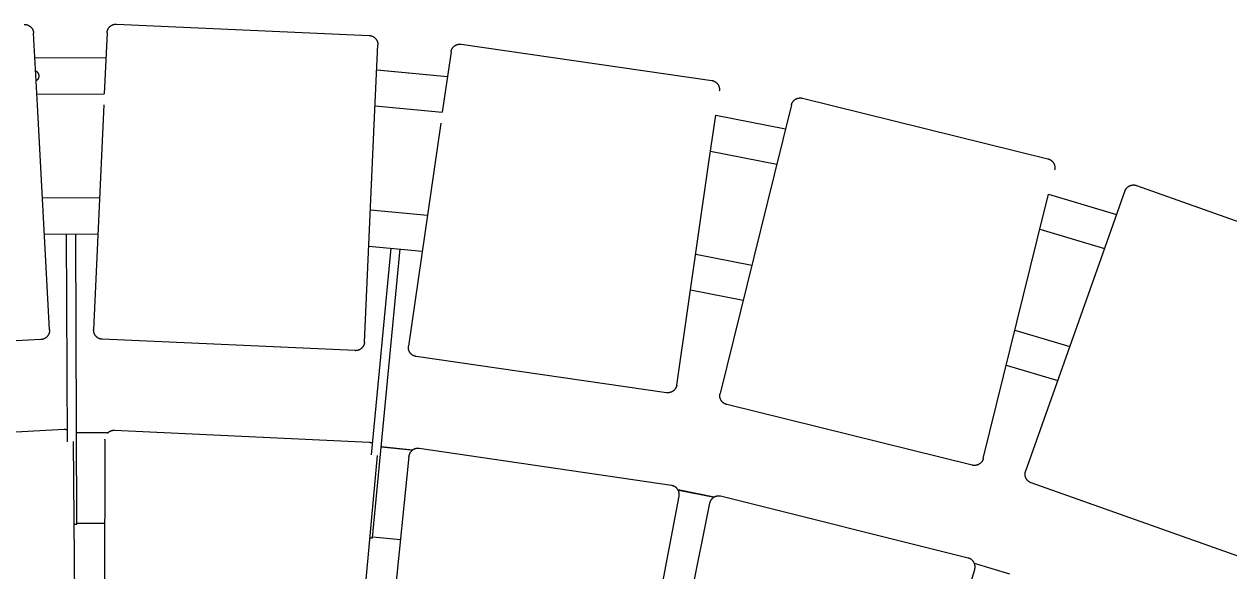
# Model space of a CAD drawing. Header units: millimetres. Extents: x -507 to 4570, y -12 to 3479.
# Drawn here: x 773 to 1306, y 1591 to 1833 of the extents above; entities that cross this region are included whole.
import ezdxf

# ---------------------------------------------------------------- set-up
doc = ezdxf.new("R2010")
doc.units = ezdxf.units.MM
doc.layers.add('ZANO_R', color=7, linetype='Continuous', lineweight=0)
doc.layers.add('ZANO_W', color=1, linetype='Continuous', lineweight=0)
doc.styles.add('Arial', font='arial.ttf')
doc.styles.get("Standard").update_dxf_attribs({"font": 'ARIALUNI.TTF'})
doc.dimstyles.new('pl i ang', dxfattribs={"dimtxt": 50, "dimasz": 50, "dimexe": 1.25, "dimexo": 0.625, "dimgap": 10, "dimtad": 1, "dimtoh": 1, "dimtxsty": 'Standard', "dimcen": 2.5, "dimclrd": 1, "dimclre": 1, "dimclrt": 1, "dimadec": 0, "dimazin": 0, "dimtfac": 1, "dimtmove": 0, "dimatfit": 3, "dimfxl": 1, "dimarcsym": 1})

# ---------------------------------------------------------------- blocks, each defined once
blk = doc.blocks.new('*D455')
at = {"layer": 'ZANO_W', "color": 1, "lineweight": -2}
blk.add_line((1584.79, 1571.84), (1096.54, 769.73), dxfattribs=at)
at = {"layer": 'ZANO_W', "color": 1}
blk.add_solid([(1590.48, 1568.38), (1579.09, 1575.31), (1605.58, 1606.01)], dxfattribs=at)
at = {"layer": 'ZANO_W', "color": 1, "insert": (1116.73, 861.4), "char_height": 40, "attachment_point": 5, "rotation": 58.6713, "style": 'Arial'}
blk.add_mtext('R1550', dxfattribs=at)

msp = doc.modelspace()

# ---------------------------------------------------------------- linework, layer by layer
at = {"layer": 'ZANO_R'}
for p, q in [((772.75, 1832.76), (772.88, 1832.76)), ((772.88, 1832.76), (773.02, 1832.76)), ((773.02, 1832.76), (773.16, 1832.76)), ((773.16, 1832.76), (773.29, 1832.75)), ((773.29, 1832.75), (773.43, 1832.74)), ((773.43, 1832.74), (773.56, 1832.72)), ((773.56, 1832.72), (773.7, 1832.69)), ((773.7, 1832.69), (773.83, 1832.67)), ((773.83, 1832.67), (773.96, 1832.64)), ((773.96, 1832.64), (774.1, 1832.6)), ((774.1, 1832.6), (774.23, 1832.56)), ((774.23, 1832.56), (774.36, 1832.51)), ((774.36, 1832.51), (774.48, 1832.46)), ((774.48, 1832.46), (774.61, 1832.41)), ((774.61, 1832.41), (774.73, 1832.35)), ((774.73, 1832.35), (774.85, 1832.29)), ((774.85, 1832.29), (774.97, 1832.22)), ((774.97, 1832.22), (775.09, 1832.15)), ((775.09, 1832.15), (775.2, 1832.08)), ((775.2, 1832.08), (775.32, 1832)), ((775.32, 1832), (775.42, 1831.91)), ((775.42, 1831.91), (775.53, 1831.83)), ((775.53, 1831.83), (775.63, 1831.74)), ((775.63, 1831.74), (775.73, 1831.65)), ((775.73, 1831.65), (775.83, 1831.55)), ((775.83, 1831.55), (775.92, 1831.45)), ((775.92, 1831.45), (776.01, 1831.35)), ((776.01, 1831.35), (776.1, 1831.24)), ((776.1, 1831.24), (776.18, 1831.13)), ((776.18, 1831.13), (776.26, 1831.02)), ((776.26, 1831.02), (776.34, 1830.91)), ((776.34, 1830.91), (776.41, 1830.79)), ((776.41, 1830.79), (776.48, 1830.67)), ((776.48, 1830.67), (776.54, 1830.55)), ((776.54, 1830.55), (776.6, 1830.43)), ((776.6, 1830.43), (776.65, 1830.3)), ((776.65, 1830.3), (776.7, 1830.18)), ((776.7, 1830.18), (776.75, 1830.05)), ((776.75, 1830.05), (776.79, 1829.92)), ((776.79, 1829.92), (776.83, 1829.79)), ((776.83, 1829.79), (776.86, 1829.65)), ((776.86, 1829.65), (776.89, 1829.52)), ((776.89, 1829.52), (776.91, 1829.38)), ((776.91, 1829.38), (776.93, 1829.25)), ((809.48, 1829.25), (809.5, 1829.39)), ((809.5, 1829.39), (809.52, 1829.52)), ((809.52, 1829.52), (809.54, 1829.66)), ((809.54, 1829.66), (809.56, 1829.79)), ((809.56, 1829.79), (809.6, 1829.92)), ((809.6, 1829.92), (809.63, 1830.06)), ((809.63, 1830.06), (809.67, 1830.19)), ((809.67, 1830.19), (809.72, 1830.32)), ((809.72, 1830.32), (809.77, 1830.44)), ((809.77, 1830.44), (809.82, 1830.57)), ((809.82, 1830.57), (809.88, 1830.69)), ((809.88, 1830.69), (809.94, 1830.81)), ((809.94, 1830.81), (810.01, 1830.93)), ((810.01, 1830.93), (810.08, 1831.05)), ((810.08, 1831.05), (810.15, 1831.16)), ((810.15, 1831.16), (810.23, 1831.28)), ((810.23, 1831.28), (810.31, 1831.39)), ((810.31, 1831.39), (810.4, 1831.49)), ((810.4, 1831.49), (810.49, 1831.6)), ((810.49, 1831.6), (810.58, 1831.7)), ((810.58, 1831.7), (810.67, 1831.79)), ((810.67, 1831.79), (810.77, 1831.89)), ((810.77, 1831.89), (810.88, 1831.98)), ((810.88, 1831.98), (810.98, 1832.06)), ((810.98, 1832.06), (811.09, 1832.15)), ((811.09, 1832.15), (811.2, 1832.23)), ((811.2, 1832.23), (811.31, 1832.3)), ((811.31, 1832.3), (811.43, 1832.37)), ((811.43, 1832.37), (811.55, 1832.44)), ((811.55, 1832.44), (811.67, 1832.51)), ((811.67, 1832.51), (811.79, 1832.57)), ((811.79, 1832.57), (811.92, 1832.62)), ((811.92, 1832.62), (812.05, 1832.67)), ((812.05, 1832.67), (812.17, 1832.72)), ((812.17, 1832.72), (812.3, 1832.76)), ((812.3, 1832.76), (812.43, 1832.8)), ((812.43, 1832.8), (812.57, 1832.83)), ((812.57, 1832.83), (812.7, 1832.86)), ((812.7, 1832.86), (812.84, 1832.88)), ((812.84, 1832.88), (812.97, 1832.9)), ((812.97, 1832.9), (813.11, 1832.92)), ((813.11, 1832.92), (813.24, 1832.93)), ((813.24, 1832.93), (813.38, 1832.93)), ((813.38, 1832.93), (813.52, 1832.93)), ((813.52, 1832.93), (813.65, 1832.93)), ((813.65, 1832.93), (925.54, 1827.88)), ((776.93, 1829.25), (776.95, 1829.11)), ((776.95, 1829.11), (776.95, 1828.98)), ((778.66, 1797.1), (776.95, 1828.98)), ((809.48, 1829.11), (808.26, 1802.12)), ((809.48, 1829.11), (809.48, 1829.25)), ((925.54, 1827.88), (925.67, 1827.87)), ((925.67, 1827.87), (925.81, 1827.86)), ((925.81, 1827.86), (925.95, 1827.84)), ((925.95, 1827.84), (926.08, 1827.82)), ((926.08, 1827.82), (926.21, 1827.79)), ((926.21, 1827.79), (926.35, 1827.76)), ((926.35, 1827.76), (926.48, 1827.73)), ((926.48, 1827.73), (926.61, 1827.69)), ((926.61, 1827.69), (926.74, 1827.64)), ((926.74, 1827.64), (926.87, 1827.59)), ((926.87, 1827.59), (926.99, 1827.54)), ((926.99, 1827.54), (927.12, 1827.48)), ((927.12, 1827.48), (927.24, 1827.42)), ((927.24, 1827.42), (927.36, 1827.35)), ((927.36, 1827.35), (927.47, 1827.28)), ((927.47, 1827.28), (927.59, 1827.21)), ((927.59, 1827.21), (927.7, 1827.13)), ((927.7, 1827.13), (927.81, 1827.05)), ((927.81, 1827.05), (927.92, 1826.96)), ((927.92, 1826.96), (928.02, 1826.87)), ((928.02, 1826.87), (928.12, 1826.78)), ((928.12, 1826.78), (928.22, 1826.68)), ((928.22, 1826.68), (928.31, 1826.59)), ((928.31, 1826.59), (928.4, 1826.48)), ((928.4, 1826.48), (928.49, 1826.38)), ((928.49, 1826.38), (928.57, 1826.27)), ((928.57, 1826.27), (928.65, 1826.16)), ((928.65, 1826.16), (928.73, 1826.04)), ((928.73, 1826.04), (928.8, 1825.93)), ((928.8, 1825.93), (928.87, 1825.81)), ((928.87, 1825.81), (928.93, 1825.69)), ((928.93, 1825.69), (928.99, 1825.57)), ((928.99, 1825.57), (929.04, 1825.44)), ((929.04, 1825.44), (929.09, 1825.31)), ((929.09, 1825.31), (929.14, 1825.19)), ((929.14, 1825.19), (929.18, 1825.06)), ((929.18, 1825.06), (929.22, 1824.92)), ((929.22, 1824.92), (929.25, 1824.79)), ((929.25, 1824.79), (929.28, 1824.66)), ((929.28, 1824.66), (929.31, 1824.52)), ((929.31, 1824.52), (929.33, 1824.39)), ((929.33, 1824.39), (929.34, 1824.25)), ((929.34, 1824.25), (929.35, 1824.12)), ((929.35, 1824.12), (929.36, 1823.98)), ((929.36, 1823.98), (929.36, 1823.84)), ((964.51, 1823.89), (964.64, 1823.93)), ((964.64, 1823.93), (964.77, 1823.96)), ((964.77, 1823.96), (964.9, 1823.99)), ((964.9, 1823.99), (965.04, 1824.02)), ((965.04, 1824.02), (965.17, 1824.04)), ((965.17, 1824.04), (965.31, 1824.05)), ((965.31, 1824.05), (965.44, 1824.06)), ((965.44, 1824.06), (965.58, 1824.07)), ((965.58, 1824.07), (965.72, 1824.07)), ((965.72, 1824.07), (965.85, 1824.07)), ((965.85, 1824.07), (965.99, 1824.06)), ((965.99, 1824.06), (966.13, 1824.04)), ((966.13, 1824.04), (966.26, 1824.03)), ((966.26, 1824.03), (1077.11, 1807.99)), ((927.92, 1791.81), (929.35, 1823.71)), ((929.36, 1823.84), (929.35, 1823.71)), ((961.73, 1820.64), (957.86, 1793.89)), ((961.73, 1820.64), (961.75, 1820.78)), ((961.75, 1820.78), (961.78, 1820.91)), ((961.78, 1820.91), (961.81, 1821.04)), ((961.81, 1821.04), (961.85, 1821.18)), ((961.85, 1821.18), (961.89, 1821.31)), ((961.89, 1821.31), (961.93, 1821.44)), ((961.93, 1821.44), (961.98, 1821.56)), ((961.98, 1821.56), (962.03, 1821.69)), ((962.03, 1821.69), (962.09, 1821.81)), ((962.09, 1821.81), (962.15, 1821.93)), ((962.15, 1821.93), (962.22, 1822.05)), ((962.22, 1822.05), (962.29, 1822.17)), ((962.29, 1822.17), (962.36, 1822.29)), ((962.36, 1822.29), (962.44, 1822.4)), ((962.44, 1822.4), (962.52, 1822.51)), ((962.52, 1822.51), (962.6, 1822.62)), ((962.6, 1822.62), (962.69, 1822.72)), ((962.69, 1822.72), (962.79, 1822.82)), ((962.79, 1822.82), (962.88, 1822.92)), ((962.88, 1822.92), (962.98, 1823.01)), ((962.98, 1823.01), (963.08, 1823.1)), ((963.08, 1823.1), (963.19, 1823.19)), ((963.19, 1823.19), (963.29, 1823.27)), ((963.29, 1823.27), (963.41, 1823.35)), ((963.41, 1823.35), (963.52, 1823.43)), ((963.52, 1823.43), (963.64, 1823.5)), ((963.64, 1823.5), (963.75, 1823.57)), ((963.75, 1823.57), (963.87, 1823.63)), ((963.87, 1823.63), (964, 1823.69)), ((964, 1823.69), (964.12, 1823.75)), ((964.12, 1823.75), (964.25, 1823.8)), ((964.25, 1823.8), (964.38, 1823.85)), ((964.38, 1823.85), (964.51, 1823.89)), ((777.54, 1817.98), (808.98, 1818.11)), ((777.54, 1817.98), (808.98, 1818.11)), ((777.85, 1812.28), (777.93, 1812.23)), ((777.93, 1812.23), (778, 1812.19)), ((778, 1812.19), (778.08, 1812.14)), ((778.08, 1812.14), (778.15, 1812.09)), ((778.15, 1812.09), (778.23, 1812.04)), ((778.23, 1812.04), (778.3, 1811.98)), ((778.3, 1807.95), (778.23, 1807.9)), ((778.3, 1811.98), (778.36, 1811.93)), ((778.37, 1808.01), (778.3, 1807.95)), ((778.36, 1811.93), (778.43, 1811.87)), ((778.44, 1808.07), (778.37, 1808.01)), ((778.43, 1811.87), (778.49, 1811.81)), ((778.5, 1808.13), (778.44, 1808.07)), ((778.49, 1811.81), (778.56, 1811.74)), ((778.56, 1808.2), (778.5, 1808.13)), ((778.56, 1811.74), (778.61, 1811.68)), ((778.62, 1808.26), (778.56, 1808.2)), ((778.61, 1811.68), (778.67, 1811.61)), ((778.68, 1808.33), (778.62, 1808.26)), ((778.67, 1811.61), (778.73, 1811.54)), ((778.73, 1808.4), (778.68, 1808.33)), ((778.73, 1811.54), (778.78, 1811.47)), ((778.78, 1808.47), (778.73, 1808.4)), ((778.78, 1811.47), (778.83, 1811.39)), ((778.83, 1808.54), (778.78, 1808.47)), ((778.83, 1811.39), (778.88, 1811.32)), ((778.88, 1808.62), (778.83, 1808.54)), ((778.88, 1811.32), (778.92, 1811.24)), ((778.93, 1808.69), (778.88, 1808.62)), ((778.92, 1811.24), (778.96, 1811.16)), ((778.97, 1808.77), (778.93, 1808.69)), ((778.96, 1811.16), (779, 1811.08)), ((779.01, 1808.85), (778.97, 1808.77)), ((779, 1811.08), (779.04, 1811)), ((779.04, 1808.93), (779.01, 1808.85)), ((779.04, 1811), (779.07, 1810.92)), ((779.08, 1809.01), (779.04, 1808.93)), ((779.07, 1810.92), (779.11, 1810.84)), ((779.11, 1809.1), (779.08, 1809.01)), ((779.11, 1810.84), (779.13, 1810.75)), ((779.14, 1809.18), (779.11, 1809.1)), ((779.13, 1810.75), (779.16, 1810.67)), ((779.16, 1809.27), (779.14, 1809.18)), ((779.16, 1810.67), (779.18, 1810.58)), ((779.18, 1809.35), (779.16, 1809.27)), ((779.18, 1810.58), (779.2, 1810.49)), ((779.2, 1809.44), (779.18, 1809.35)), ((779.2, 1810.49), (779.22, 1810.41)), ((779.22, 1809.52), (779.2, 1809.44)), ((779.22, 1810.41), (779.23, 1810.32)), ((779.23, 1809.61), (779.22, 1809.52)), ((779.23, 1810.32), (779.24, 1810.23)), ((779.24, 1809.7), (779.23, 1809.61)), ((779.24, 1810.23), (779.25, 1810.14)), ((779.25, 1809.79), (779.24, 1809.7)), ((779.25, 1810.14), (779.26, 1810.05)), ((779.26, 1809.88), (779.25, 1809.79)), ((779.26, 1810.05), (779.26, 1809.97)), ((779.26, 1809.97), (779.26, 1809.88)), ((928.86, 1812.7), (960.15, 1809.74)), ((929.02, 1812.69), (960.15, 1809.74)), ((1077.11, 1807.99), (1077.24, 1807.97)), ((1077.24, 1807.97), (1077.38, 1807.94)), ((1077.38, 1807.94), (1077.51, 1807.91)), ((778.16, 1807.85), (778.09, 1807.8)), ((778.23, 1807.9), (778.16, 1807.85)), ((1077.51, 1807.91), (1077.64, 1807.87)), ((1077.64, 1807.87), (1077.77, 1807.83)), ((1077.77, 1807.83), (1077.9, 1807.79)), ((1077.9, 1807.79), (1078.03, 1807.74)), ((1078.03, 1807.74), (1078.15, 1807.69)), ((1078.15, 1807.69), (1078.28, 1807.63)), ((1078.28, 1807.63), (1078.4, 1807.57)), ((1078.4, 1807.57), (1078.52, 1807.5)), ((1078.52, 1807.5), (1078.64, 1807.43)), ((1078.64, 1807.43), (1078.75, 1807.36)), ((1078.75, 1807.36), (1078.86, 1807.28)), ((1078.86, 1807.28), (1078.97, 1807.2)), ((1078.97, 1807.2), (1079.08, 1807.12)), ((1079.08, 1807.12), (1079.18, 1807.03)), ((1079.18, 1807.03), (1079.29, 1806.93)), ((1079.29, 1806.93), (1079.38, 1806.84)), ((1079.38, 1806.84), (1079.48, 1806.74)), ((1079.48, 1806.74), (1079.57, 1806.64)), ((1079.57, 1806.64), (1079.66, 1806.53)), ((1079.66, 1806.53), (1079.74, 1806.42)), ((1079.74, 1806.42), (1079.82, 1806.31)), ((1079.82, 1806.31), (1079.9, 1806.2)), ((1079.9, 1806.2), (1079.97, 1806.08)), ((1079.97, 1806.08), (1080.04, 1805.97)), ((1080.04, 1805.97), (1080.1, 1805.85)), ((1080.1, 1805.85), (1080.16, 1805.72)), ((1080.16, 1805.72), (1080.21, 1805.6)), ((1080.21, 1805.6), (1080.27, 1805.47)), ((1080.27, 1805.47), (1080.31, 1805.34)), ((1080.31, 1805.34), (1080.36, 1805.21)), ((1080.36, 1805.21), (1080.39, 1805.08)), ((1080.39, 1805.08), (1080.43, 1804.95)), ((1080.43, 1804.95), (1080.46, 1804.82)), ((1080.46, 1804.82), (1080.48, 1804.68)), ((1080.48, 1804.68), (1080.5, 1804.55)), ((1080.51, 1803.59), (1080.49, 1803.46)), ((1080.5, 1804.55), (1080.52, 1804.41)), ((1080.52, 1803.73), (1080.51, 1803.59)), ((1080.52, 1804.41), (1080.53, 1804.28)), ((1080.53, 1803.87), (1080.52, 1803.73)), ((1080.53, 1804.28), (1080.53, 1804.14)), ((1080.53, 1804.14), (1080.53, 1804)), ((1080.53, 1804), (1080.53, 1803.87)), ((778.4, 1801.99), (808.26, 1802.12)), ((778.4, 1801.99), (808.26, 1802.12)), ((1112.41, 1797.22), (1112.45, 1797.35)), ((1112.45, 1797.35), (1112.49, 1797.48)), ((1112.49, 1797.48), (1112.53, 1797.61)), ((1112.53, 1797.61), (1112.58, 1797.74)), ((1112.58, 1797.74), (1112.63, 1797.87)), ((1112.63, 1797.87), (1112.69, 1797.99)), ((1112.69, 1797.99), (1112.75, 1798.11)), ((1112.75, 1798.11), (1112.81, 1798.23)), ((1112.81, 1798.23), (1112.88, 1798.35)), ((1112.88, 1798.35), (1112.96, 1798.47)), ((1112.96, 1798.47), (1113.03, 1798.58)), ((1113.03, 1798.58), (1113.11, 1798.69)), ((1113.11, 1798.69), (1113.2, 1798.79)), ((1113.2, 1798.79), (1113.29, 1798.9)), ((1113.29, 1798.9), (1113.38, 1799)), ((1113.38, 1799), (1113.47, 1799.1)), ((1113.47, 1799.1), (1113.57, 1799.19)), ((1113.57, 1799.19), (1113.68, 1799.28)), ((1113.68, 1799.28), (1113.78, 1799.37)), ((1113.78, 1799.37), (1113.89, 1799.46)), ((1113.89, 1799.46), (1114, 1799.54)), ((1114, 1799.54), (1114.11, 1799.61)), ((1114.11, 1799.61), (1114.23, 1799.68)), ((1114.23, 1799.68), (1114.35, 1799.75)), ((1114.35, 1799.75), (1114.47, 1799.82)), ((1114.47, 1799.82), (1114.59, 1799.88)), ((1114.59, 1799.88), (1114.71, 1799.93)), ((1114.71, 1799.93), (1114.84, 1799.99)), ((1114.84, 1799.99), (1114.97, 1800.03)), ((1114.97, 1800.03), (1115.1, 1800.08)), ((1115.1, 1800.08), (1115.23, 1800.12)), ((1115.23, 1800.12), (1115.36, 1800.15)), ((1115.36, 1800.15), (1115.49, 1800.18)), ((1115.49, 1800.18), (1115.63, 1800.2)), ((1115.63, 1800.2), (1115.76, 1800.22)), ((1115.76, 1800.22), (1115.9, 1800.24)), ((1115.9, 1800.24), (1116.03, 1800.25)), ((1116.03, 1800.25), (1116.17, 1800.26)), ((1116.17, 1800.26), (1116.31, 1800.26)), ((1116.31, 1800.26), (1116.44, 1800.26)), ((1116.44, 1800.26), (1116.58, 1800.25)), ((1116.58, 1800.25), (1116.72, 1800.24)), ((1116.72, 1800.24), (1116.85, 1800.22)), ((1116.85, 1800.22), (1116.99, 1800.2)), ((1116.99, 1800.2), (1117.12, 1800.17)), ((1117.12, 1800.17), (1117.25, 1800.14)), ((1117.25, 1800.14), (1225.98, 1773.27)), ((784, 1697.55), (778.66, 1797.1)), ((808.04, 1797.22), (803.54, 1697.63)), ((928.14, 1796.71), (957.86, 1793.89)), ((928.14, 1796.71), (957.86, 1793.89)), ((1075.92, 1771.86), (1078.92, 1792.56)), ((1078.92, 1792.56), (1109.77, 1786.53)), ((1078.92, 1792.56), (1109.77, 1786.53)), ((1112.41, 1797.22), (1104.75, 1766.23)), ((923.42, 1692.22), (927.92, 1791.81)), ((957.16, 1789.05), (942.88, 1690.38)), ((1076.62, 1776.71), (1105.93, 1770.98)), ((1076.62, 1776.71), (1105.93, 1770.98)), ((1061.65, 1673.19), (1075.92, 1771.86)), ((1225.98, 1773.27), (1226.11, 1773.24)), ((1226.11, 1773.24), (1226.24, 1773.2)), ((1226.24, 1773.2), (1226.37, 1773.15)), ((1226.37, 1773.15), (1226.5, 1773.1)), ((1226.5, 1773.1), (1226.63, 1773.05)), ((1226.63, 1773.05), (1226.75, 1772.99)), ((1226.75, 1772.99), (1226.87, 1772.93)), ((1226.87, 1772.93), (1226.99, 1772.87)), ((1226.99, 1772.87), (1227.11, 1772.8)), ((1227.11, 1772.8), (1227.23, 1772.72)), ((1227.23, 1772.72), (1227.34, 1772.65)), ((1227.34, 1772.65), (1227.45, 1772.57)), ((1227.45, 1772.57), (1227.56, 1772.48)), ((1227.56, 1772.48), (1227.66, 1772.39)), ((1227.66, 1772.39), (1227.76, 1772.3)), ((1227.76, 1772.3), (1227.86, 1772.21)), ((1227.86, 1772.21), (1227.95, 1772.11)), ((1227.95, 1772.11), (1228.05, 1772.01)), ((1228.05, 1772.01), (1228.13, 1771.9)), ((1228.13, 1771.9), (1228.22, 1771.79)), ((1228.22, 1771.79), (1228.3, 1771.68)), ((1228.3, 1771.68), (1228.37, 1771.57)), ((1228.37, 1771.57), (1228.45, 1771.45)), ((1228.45, 1771.45), (1228.52, 1771.34)), ((1228.52, 1771.34), (1228.58, 1771.22)), ((1228.58, 1771.22), (1228.64, 1771.09)), ((1228.64, 1771.09), (1228.7, 1770.97)), ((1228.7, 1770.97), (1228.75, 1770.84)), ((1228.75, 1770.84), (1228.8, 1770.71)), ((1228.8, 1770.71), (1228.84, 1770.58)), ((1104.75, 1766.23), (1080.83, 1669.45)), ((1228.84, 1770.58), (1228.88, 1770.45)), ((1228.88, 1770.45), (1228.91, 1770.32)), ((1228.91, 1770.32), (1228.94, 1770.19)), ((1228.94, 1768.56), (1228.91, 1768.43)), ((1228.94, 1770.19), (1228.97, 1770.05)), ((1228.96, 1768.69), (1228.94, 1768.56)), ((1228.98, 1768.83), (1228.96, 1768.69)), ((1228.97, 1770.05), (1228.99, 1769.92)), ((1229, 1768.97), (1228.98, 1768.83)), ((1228.99, 1769.92), (1229, 1769.78)), ((1229, 1769.78), (1229.01, 1769.65)), ((1229.01, 1769.1), (1229, 1768.97)), ((1229.01, 1769.65), (1229.02, 1769.51)), ((1229.02, 1769.24), (1229.01, 1769.1)), ((1229.02, 1769.51), (1229.02, 1769.37)), ((1229.02, 1769.37), (1229.02, 1769.24)), ((1260.4, 1759.82), (1260.48, 1759.93)), ((1260.48, 1759.93), (1260.55, 1760.05)), ((1260.55, 1760.05), (1260.63, 1760.16)), ((1260.63, 1760.16), (1260.72, 1760.26)), ((1260.72, 1760.26), (1260.81, 1760.37)), ((1260.81, 1760.37), (1260.9, 1760.47)), ((1260.9, 1760.47), (1260.99, 1760.57)), ((1260.99, 1760.57), (1261.09, 1760.66)), ((1261.09, 1760.66), (1261.19, 1760.75)), ((1261.19, 1760.75), (1261.3, 1760.84)), ((1261.3, 1760.84), (1261.4, 1760.93)), ((1261.4, 1760.93), (1261.51, 1761.01)), ((1261.51, 1761.01), (1261.63, 1761.08)), ((1261.63, 1761.08), (1261.74, 1761.16)), ((1261.74, 1761.16), (1261.86, 1761.23)), ((1261.86, 1761.23), (1261.98, 1761.29)), ((1261.98, 1761.29), (1262.1, 1761.35)), ((1262.1, 1761.35), (1262.23, 1761.41)), ((1262.23, 1761.41), (1262.35, 1761.46)), ((1262.35, 1761.46), (1262.48, 1761.51)), ((1262.48, 1761.51), (1262.61, 1761.55)), ((1262.61, 1761.55), (1262.74, 1761.59)), ((1262.74, 1761.59), (1262.87, 1761.63)), ((1262.87, 1761.63), (1263.01, 1761.66)), ((1263.01, 1761.66), (1263.14, 1761.68)), ((1263.14, 1761.68), (1263.28, 1761.7)), ((1263.28, 1761.7), (1263.41, 1761.72)), ((1263.41, 1761.72), (1263.55, 1761.73)), ((1263.55, 1761.73), (1263.68, 1761.74)), ((1263.68, 1761.74), (1263.82, 1761.74)), ((1263.82, 1761.74), (1263.96, 1761.74)), ((1263.96, 1761.74), (1264.09, 1761.73)), ((1264.09, 1761.73), (1264.23, 1761.72)), ((1264.23, 1761.72), (1264.37, 1761.7)), ((1264.37, 1761.7), (1264.5, 1761.68)), ((1264.5, 1761.68), (1264.64, 1761.66)), ((1264.64, 1761.66), (1264.77, 1761.63)), ((1264.77, 1761.63), (1264.9, 1761.59)), ((1264.9, 1761.59), (1265.03, 1761.55)), ((1265.03, 1761.55), (1265.16, 1761.51)), ((1265.16, 1761.51), (1370.72, 1724.06)), ((780.86, 1756.02), (806.18, 1756.13)), ((1221.25, 1737.43), (1226.26, 1757.74)), ((1226.26, 1757.74), (1256.37, 1748.7)), ((1226.26, 1757.74), (1256.37, 1748.7)), ((1260.05, 1759.08), (1249.38, 1728.99)), ((1260.05, 1759.08), (1260.1, 1759.21)), ((1260.1, 1759.21), (1260.15, 1759.33)), ((1260.15, 1759.33), (1260.21, 1759.46)), ((1260.21, 1759.46), (1260.27, 1759.58)), ((1260.27, 1759.58), (1260.34, 1759.7)), ((1260.34, 1759.7), (1260.4, 1759.82)), ((926.06, 1750.72), (951.27, 1748.33)), ((781.72, 1740.03), (805.46, 1740.13)), ((781.72, 1740.03), (805.46, 1740.13)), ((791.98, 1648.12), (791.59, 1740.12)), ((796.13, 1611.64), (795.59, 1740.13)), ((1222.42, 1742.19), (1251.02, 1733.61)), ((1222.42, 1742.19), (1251.02, 1733.61)), ((925.34, 1734.72), (948.97, 1732.48)), ((925.34, 1734.72), (948.97, 1732.48)), ((926.5, 1642.25), (935.17, 1733.84)), ((927.04, 1605.53), (939.15, 1733.46)), ((1197.32, 1640.65), (1221.25, 1737.43)), ((1070.03, 1731.15), (1094.88, 1726.29)), ((1249.38, 1728.99), (1216.05, 1635.03)), ((1067.74, 1715.3), (1091.04, 1710.75)), ((1067.74, 1715.3), (1091.04, 1710.75)), ((783.75, 1695.94), (783.7, 1695.81)), ((783.8, 1696.07), (783.75, 1695.94)), ((783.84, 1696.2), (783.8, 1696.07)), ((783.87, 1696.33), (783.84, 1696.2)), ((783.91, 1696.46), (783.87, 1696.33)), ((783.93, 1696.59), (783.91, 1696.46)), ((783.96, 1696.73), (783.93, 1696.59)), ((783.98, 1696.86), (783.96, 1696.73)), ((783.99, 1697), (783.98, 1696.86)), ((784, 1697.14), (783.99, 1697)), ((784, 1697.55), (784, 1697.41)), ((784, 1697.41), (784, 1697.27)), ((784, 1697.27), (784, 1697.14)), ((803.54, 1697.49), (803.54, 1697.63)), ((803.54, 1697.36), (803.54, 1697.49)), ((803.55, 1697.22), (803.54, 1697.36)), ((803.56, 1697.08), (803.55, 1697.22)), ((803.57, 1696.95), (803.56, 1697.08)), ((803.59, 1696.81), (803.57, 1696.95)), ((803.61, 1696.68), (803.59, 1696.81)), ((803.64, 1696.54), (803.61, 1696.68)), ((803.68, 1696.41), (803.64, 1696.54)), ((803.71, 1696.28), (803.68, 1696.41)), ((803.76, 1696.15), (803.71, 1696.28)), ((803.8, 1696.02), (803.76, 1696.15)), ((803.85, 1695.9), (803.8, 1696.02)), ((1211.37, 1697.5), (1235.63, 1690.22)), ((780.22, 1693.34), (668.38, 1687.35)), ((780.35, 1693.35), (780.22, 1693.34)), ((780.49, 1693.36), (780.35, 1693.35)), ((780.62, 1693.38), (780.49, 1693.36)), ((780.76, 1693.4), (780.62, 1693.38)), ((780.89, 1693.43), (780.76, 1693.4)), ((781.02, 1693.47), (780.89, 1693.43)), ((781.16, 1693.5), (781.02, 1693.47)), ((781.29, 1693.54), (781.16, 1693.5)), ((781.41, 1693.59), (781.29, 1693.54)), ((781.54, 1693.64), (781.41, 1693.59)), ((781.67, 1693.7), (781.54, 1693.64)), ((781.79, 1693.75), (781.67, 1693.7)), ((781.91, 1693.82), (781.79, 1693.75)), ((782.03, 1693.88), (781.91, 1693.82)), ((782.15, 1693.96), (782.03, 1693.88)), ((782.26, 1694.03), (782.15, 1693.96)), ((782.37, 1694.11), (782.26, 1694.03)), ((782.48, 1694.19), (782.37, 1694.11)), ((782.59, 1694.28), (782.48, 1694.19)), ((782.69, 1694.37), (782.59, 1694.28)), ((782.79, 1694.46), (782.69, 1694.37)), ((782.89, 1694.56), (782.79, 1694.46)), ((782.98, 1694.66), (782.89, 1694.56)), ((783.07, 1694.76), (782.98, 1694.66)), ((783.15, 1694.87), (783.07, 1694.76)), ((783.24, 1694.98), (783.15, 1694.87)), ((783.31, 1695.09), (783.24, 1694.98)), ((783.39, 1695.2), (783.31, 1695.09)), ((783.46, 1695.32), (783.39, 1695.2)), ((783.53, 1695.44), (783.46, 1695.32)), ((783.59, 1695.56), (783.53, 1695.44)), ((783.65, 1695.68), (783.59, 1695.56)), ((783.7, 1695.81), (783.65, 1695.68)), ((803.91, 1695.77), (803.85, 1695.9)), ((803.97, 1695.65), (803.91, 1695.77)), ((804.03, 1695.53), (803.97, 1695.65)), ((804.1, 1695.41), (804.03, 1695.53)), ((804.17, 1695.29), (804.1, 1695.41)), ((804.25, 1695.18), (804.17, 1695.29)), ((804.33, 1695.07), (804.25, 1695.18)), ((804.41, 1694.96), (804.33, 1695.07)), ((804.5, 1694.85), (804.41, 1694.96)), ((804.59, 1694.75), (804.5, 1694.85)), ((804.68, 1694.65), (804.59, 1694.75)), ((804.78, 1694.56), (804.68, 1694.65)), ((804.88, 1694.46), (804.78, 1694.56)), ((804.98, 1694.37), (804.88, 1694.46)), ((805.09, 1694.29), (804.98, 1694.37)), ((805.2, 1694.21), (805.09, 1694.29)), ((805.31, 1694.13), (805.2, 1694.21)), ((805.42, 1694.05), (805.31, 1694.13)), ((805.54, 1693.98), (805.42, 1694.05)), ((805.66, 1693.92), (805.54, 1693.98)), ((805.78, 1693.86), (805.66, 1693.92)), ((805.91, 1693.8), (805.78, 1693.86)), ((806.03, 1693.74), (805.91, 1693.8)), ((806.16, 1693.69), (806.03, 1693.74)), ((806.29, 1693.65), (806.16, 1693.69)), ((806.42, 1693.61), (806.29, 1693.65)), ((806.55, 1693.57), (806.42, 1693.61)), ((806.68, 1693.54), (806.55, 1693.57)), ((806.82, 1693.51), (806.68, 1693.54)), ((806.95, 1693.49), (806.82, 1693.51)), ((807.09, 1693.47), (806.95, 1693.49)), ((807.22, 1693.46), (807.09, 1693.47)), ((807.36, 1693.45), (807.22, 1693.46)), ((919.25, 1688.41), (807.36, 1693.45)), ((923.02, 1690.64), (922.96, 1690.52)), ((923.08, 1690.77), (923.02, 1690.64)), ((923.13, 1690.89), (923.08, 1690.77)), ((923.18, 1691.02), (923.13, 1690.89)), ((923.23, 1691.15), (923.18, 1691.02)), ((923.27, 1691.28), (923.23, 1691.15)), ((923.3, 1691.41), (923.27, 1691.28)), ((923.33, 1691.54), (923.3, 1691.41)), ((923.36, 1691.68), (923.33, 1691.54)), ((923.38, 1691.81), (923.36, 1691.68)), ((923.4, 1691.95), (923.38, 1691.81)), ((923.41, 1692.08), (923.4, 1691.95)), ((923.42, 1692.22), (923.41, 1692.08)), ((919.38, 1688.4), (919.25, 1688.41)), ((919.52, 1688.4), (919.38, 1688.4)), ((919.66, 1688.41), (919.52, 1688.4)), ((919.79, 1688.42), (919.66, 1688.41)), ((919.93, 1688.43), (919.79, 1688.42)), ((920.06, 1688.45), (919.93, 1688.43)), ((920.2, 1688.48), (920.06, 1688.45)), ((920.33, 1688.5), (920.2, 1688.48)), ((920.46, 1688.54), (920.33, 1688.5)), ((920.59, 1688.58), (920.46, 1688.54)), ((920.72, 1688.62), (920.59, 1688.58)), ((920.85, 1688.66), (920.72, 1688.62)), ((920.98, 1688.72), (920.85, 1688.66)), ((921.1, 1688.77), (920.98, 1688.72)), ((921.23, 1688.83), (921.1, 1688.77)), ((921.35, 1688.89), (921.23, 1688.83)), ((921.47, 1688.96), (921.35, 1688.89)), ((921.58, 1689.03), (921.47, 1688.96)), ((921.7, 1689.11), (921.58, 1689.03)), ((921.81, 1689.19), (921.7, 1689.11)), ((921.92, 1689.27), (921.81, 1689.19)), ((922.02, 1689.36), (921.92, 1689.27)), ((922.12, 1689.45), (922.02, 1689.36)), ((922.22, 1689.54), (922.12, 1689.45)), ((922.32, 1689.64), (922.22, 1689.54)), ((922.41, 1689.74), (922.32, 1689.64)), ((922.5, 1689.84), (922.41, 1689.74)), ((922.59, 1689.95), (922.5, 1689.84)), ((922.67, 1690.06), (922.59, 1689.95)), ((922.75, 1690.17), (922.67, 1690.06)), ((922.82, 1690.29), (922.75, 1690.17)), ((922.89, 1690.4), (922.82, 1690.29)), ((922.96, 1690.52), (922.89, 1690.4)), ((942.84, 1689.97), (942.85, 1690.11)), ((942.84, 1689.83), (942.84, 1689.97)), ((942.84, 1689.7), (942.84, 1689.83)), ((942.85, 1689.56), (942.84, 1689.7)), ((942.85, 1690.11), (942.87, 1690.24)), ((942.86, 1689.43), (942.85, 1689.56)), ((942.87, 1689.29), (942.86, 1689.43)), ((942.87, 1690.24), (942.88, 1690.38)), ((942.89, 1689.15), (942.87, 1689.29)), ((942.92, 1689.02), (942.89, 1689.15)), ((942.95, 1688.89), (942.92, 1689.02)), ((942.98, 1688.75), (942.95, 1688.89)), ((943.02, 1688.62), (942.98, 1688.75)), ((943.06, 1688.49), (943.02, 1688.62)), ((943.11, 1688.36), (943.06, 1688.49)), ((943.16, 1688.24), (943.11, 1688.36)), ((943.22, 1688.11), (943.16, 1688.24)), ((943.28, 1687.99), (943.22, 1688.11)), ((943.34, 1687.87), (943.28, 1687.99)), ((943.41, 1687.75), (943.34, 1687.87)), ((943.48, 1687.64), (943.41, 1687.75)), ((943.56, 1687.52), (943.48, 1687.64)), ((943.64, 1687.41), (943.56, 1687.52)), ((943.72, 1687.3), (943.64, 1687.41)), ((943.81, 1687.2), (943.72, 1687.3)), ((943.9, 1687.1), (943.81, 1687.2)), ((943.99, 1687), (943.9, 1687.1)), ((944.09, 1686.9), (943.99, 1687)), ((944.19, 1686.81), (944.09, 1686.9)), ((944.29, 1686.72), (944.19, 1686.81)), ((944.4, 1686.64), (944.29, 1686.72)), ((944.51, 1686.55), (944.4, 1686.64)), ((944.62, 1686.48), (944.51, 1686.55)), ((944.74, 1686.4), (944.62, 1686.48)), ((944.86, 1686.33), (944.74, 1686.4)), ((944.98, 1686.27), (944.86, 1686.33)), ((945.1, 1686.21), (944.98, 1686.27)), ((945.22, 1686.15), (945.1, 1686.21)), ((945.35, 1686.1), (945.22, 1686.15)), ((945.47, 1686.05), (945.35, 1686.1)), ((945.6, 1686), (945.47, 1686.05)), ((945.73, 1685.96), (945.6, 1686)), ((945.87, 1685.93), (945.73, 1685.96)), ((946, 1685.9), (945.87, 1685.93)), ((946.13, 1685.87), (946, 1685.9)), ((946.27, 1685.85), (946.13, 1685.87)), ((1057.11, 1669.81), (946.27, 1685.85)), ((1207.53, 1681.95), (1230.27, 1675.13)), ((1207.53, 1681.95), (1230.27, 1675.13)), ((1057.25, 1669.79), (1057.11, 1669.81)), ((1057.39, 1669.78), (1057.25, 1669.79)), ((1057.52, 1669.77), (1057.39, 1669.78)), ((1057.66, 1669.77), (1057.52, 1669.77)), ((1057.8, 1669.77), (1057.66, 1669.77)), ((1057.93, 1669.77), (1057.8, 1669.77)), ((1058.07, 1669.79), (1057.93, 1669.77)), ((1058.2, 1669.8), (1058.07, 1669.79)), ((1058.34, 1669.82), (1058.2, 1669.8)), ((1058.47, 1669.85), (1058.34, 1669.82)), ((1058.61, 1669.87), (1058.47, 1669.85)), ((1058.74, 1669.91), (1058.61, 1669.87)), ((1058.87, 1669.95), (1058.74, 1669.91)), ((1059, 1669.99), (1058.87, 1669.95)), ((1059.13, 1670.04), (1059, 1669.99)), ((1059.25, 1670.09), (1059.13, 1670.04)), ((1059.38, 1670.14), (1059.25, 1670.09)), ((1059.5, 1670.2), (1059.38, 1670.14)), ((1059.62, 1670.27), (1059.5, 1670.2)), ((1059.74, 1670.34), (1059.62, 1670.27)), ((1059.86, 1670.41), (1059.74, 1670.34)), ((1059.97, 1670.48), (1059.86, 1670.41)), ((1060.08, 1670.56), (1059.97, 1670.48)), ((1060.19, 1670.65), (1060.08, 1670.56)), ((1060.29, 1670.73), (1060.19, 1670.65)), ((1060.4, 1670.82), (1060.29, 1670.73)), ((1060.5, 1670.92), (1060.4, 1670.82)), ((1060.59, 1671.02), (1060.5, 1670.92)), ((1060.68, 1671.12), (1060.59, 1671.02)), ((1060.77, 1671.22), (1060.68, 1671.12)), ((1060.86, 1671.33), (1060.77, 1671.22)), ((1060.94, 1671.44), (1060.86, 1671.33)), ((1061.02, 1671.55), (1060.94, 1671.44)), ((1061.09, 1671.66), (1061.02, 1671.55)), ((1061.16, 1671.78), (1061.09, 1671.66)), ((1061.23, 1671.9), (1061.16, 1671.78)), ((1061.29, 1672.02), (1061.23, 1671.9)), ((1061.34, 1672.15), (1061.29, 1672.02)), ((1061.4, 1672.27), (1061.34, 1672.15)), ((1061.45, 1672.4), (1061.4, 1672.27)), ((1061.49, 1672.53), (1061.45, 1672.4)), ((1061.53, 1672.66), (1061.49, 1672.53)), ((1061.57, 1672.79), (1061.53, 1672.66)), ((1061.6, 1672.93), (1061.57, 1672.79)), ((1061.62, 1673.06), (1061.6, 1672.93)), ((1061.65, 1673.19), (1061.62, 1673.06)), ((1080.77, 1669.18), (1080.8, 1669.31)), ((1080.8, 1669.31), (1080.83, 1669.45)), ((1080.71, 1668.5), (1080.72, 1668.64)), ((1080.72, 1668.36), (1080.71, 1668.5)), ((1080.72, 1668.77), (1080.74, 1668.91)), ((1080.72, 1668.64), (1080.72, 1668.77)), ((1080.72, 1668.23), (1080.72, 1668.36)), ((1080.73, 1668.09), (1080.72, 1668.23)), ((1080.75, 1667.95), (1080.73, 1668.09)), ((1080.74, 1668.91), (1080.75, 1669.04)), ((1080.75, 1669.04), (1080.77, 1669.18)), ((1080.77, 1667.82), (1080.75, 1667.95)), ((1080.79, 1667.68), (1080.77, 1667.82)), ((1080.82, 1667.55), (1080.79, 1667.68)), ((1080.86, 1667.42), (1080.82, 1667.55)), ((1080.9, 1667.29), (1080.86, 1667.42)), ((1080.94, 1667.16), (1080.9, 1667.29)), ((1080.99, 1667.03), (1080.94, 1667.16)), ((1081.04, 1666.9), (1080.99, 1667.03)), ((1081.1, 1666.78), (1081.04, 1666.9)), ((1081.16, 1666.66), (1081.1, 1666.78)), ((1081.22, 1666.54), (1081.16, 1666.66)), ((1081.29, 1666.42), (1081.22, 1666.54)), ((1081.36, 1666.3), (1081.29, 1666.42)), ((1081.44, 1666.19), (1081.36, 1666.3)), ((1081.52, 1666.08), (1081.44, 1666.19)), ((1081.6, 1665.97), (1081.52, 1666.08)), ((1081.69, 1665.87), (1081.6, 1665.97)), ((1081.78, 1665.77), (1081.69, 1665.87)), ((1081.88, 1665.67), (1081.78, 1665.77)), ((1081.97, 1665.57), (1081.88, 1665.67)), ((1082.07, 1665.48), (1081.97, 1665.57)), ((1082.18, 1665.39), (1082.07, 1665.48)), ((1082.29, 1665.31), (1082.18, 1665.39)), ((1082.4, 1665.23), (1082.29, 1665.31)), ((1082.51, 1665.15), (1082.4, 1665.23)), ((1082.62, 1665.07), (1082.51, 1665.15)), ((1082.74, 1665.01), (1082.62, 1665.07)), ((1082.86, 1664.94), (1082.74, 1665.01)), ((1082.98, 1664.88), (1082.86, 1664.94)), ((1083.11, 1664.82), (1082.98, 1664.88)), ((1083.23, 1664.77), (1083.11, 1664.82)), ((1083.36, 1664.72), (1083.23, 1664.77)), ((1083.49, 1664.68), (1083.36, 1664.72)), ((1083.62, 1664.64), (1083.49, 1664.68)), ((1083.75, 1664.6), (1083.62, 1664.64)), ((1192.48, 1637.73), (1083.75, 1664.6)), ((790.47, 1653.48), (677.68, 1647.67)), ((790.6, 1653.48), (790.47, 1653.48)), ((790.74, 1653.48), (790.6, 1653.48)), ((790.88, 1653.48), (790.74, 1653.48)), ((791.02, 1653.47), (790.88, 1653.48)), ((791.15, 1653.46), (791.02, 1653.47)), ((791.29, 1653.44), (791.15, 1653.46)), ((791.43, 1653.41), (791.29, 1653.44)), ((791.56, 1653.38), (791.43, 1653.41)), ((791.69, 1653.35), (791.56, 1653.38)), ((791.83, 1653.31), (791.69, 1653.35)), ((791.96, 1653.27), (791.83, 1653.31)), ((798.15, 1207.11), (794.68, 1648.13)), ((795.96, 1652.13), (807.78, 1652.12)), ((809.93, 1652.1), (795.96, 1652.13)), ((798.24, 1652.14), (809.54, 1652.1)), ((808.52, 1649.07), (806.98, 1206.65)), ((808.52, 1649.16), (808.52, 1649.24)), ((808.52, 1649.07), (808.52, 1649.16)), ((809.54, 1652.1), (809.93, 1652.1)), ((810.03, 1652.19), (809.93, 1652.1)), ((810.14, 1652.27), (810.03, 1652.19)), ((810.25, 1652.35), (810.14, 1652.27)), ((810.37, 1652.43), (810.25, 1652.35)), ((810.48, 1652.5), (810.37, 1652.43)), ((810.6, 1652.57), (810.48, 1652.5)), ((810.72, 1652.63), (810.6, 1652.57)), ((810.85, 1652.69), (810.72, 1652.63)), ((810.97, 1652.74), (810.85, 1652.69)), ((811.1, 1652.79), (810.97, 1652.74)), ((811.23, 1652.84), (811.1, 1652.79)), ((811.36, 1652.88), (811.23, 1652.84)), ((811.49, 1652.92), (811.36, 1652.88)), ((811.62, 1652.95), (811.49, 1652.92)), ((811.76, 1652.98), (811.62, 1652.95)), ((811.89, 1653.01), (811.76, 1652.98)), ((812.03, 1653.02), (811.89, 1653.01)), ((812.16, 1653.04), (812.03, 1653.02)), ((812.3, 1653.05), (812.16, 1653.04)), ((812.43, 1653.05), (812.3, 1653.05)), ((812.57, 1653.06), (812.43, 1653.05)), ((812.71, 1653.05), (812.57, 1653.06)), ((925.52, 1647.73), (812.71, 1653.05)), ((925.66, 1647.72), (925.52, 1647.73)), ((925.8, 1647.71), (925.66, 1647.72)), ((925.93, 1647.69), (925.8, 1647.71)), ((926.07, 1647.67), (925.93, 1647.69)), ((926.2, 1647.64), (926.07, 1647.67)), ((926.34, 1647.61), (926.2, 1647.64)), ((926.47, 1647.57), (926.34, 1647.61)), ((926.6, 1647.53), (926.47, 1647.57)), ((926.73, 1647.48), (926.6, 1647.53)), ((926.86, 1647.43), (926.73, 1647.48)), ((926.99, 1647.38), (926.86, 1647.43)), ((930.86, 1645.85), (943.9, 1644.53)), ((944.75, 1644.44), (930.86, 1645.85)), ((933.11, 1645.63), (944.74, 1644.45)), ((943.32, 1642.66), (943.28, 1642.53)), ((943.38, 1642.78), (943.32, 1642.66)), ((943.44, 1642.91), (943.38, 1642.78)), ((943.5, 1643.03), (943.44, 1642.91)), ((943.56, 1643.15), (943.5, 1643.03)), ((943.63, 1643.27), (943.56, 1643.15)), ((943.71, 1643.38), (943.63, 1643.27)), ((943.79, 1643.49), (943.71, 1643.38)), ((943.87, 1643.6), (943.79, 1643.49)), ((943.95, 1643.71), (943.87, 1643.6)), ((944.04, 1643.81), (943.95, 1643.71)), ((944.13, 1643.91), (944.04, 1643.81)), ((944.23, 1644.01), (944.13, 1643.91)), ((944.33, 1644.11), (944.23, 1644.01)), ((944.43, 1644.2), (944.33, 1644.11)), ((944.54, 1644.28), (944.43, 1644.2)), ((944.64, 1644.37), (944.54, 1644.28)), ((944.76, 1644.45), (944.64, 1644.37)), ((944.87, 1644.52), (944.76, 1644.45)), ((944.99, 1644.59), (944.87, 1644.52)), ((945.1, 1644.66), (944.99, 1644.59)), ((945.22, 1644.73), (945.1, 1644.66)), ((945.35, 1644.79), (945.22, 1644.73)), ((945.47, 1644.84), (945.35, 1644.79)), ((945.6, 1644.89), (945.47, 1644.84)), ((945.73, 1644.94), (945.6, 1644.89)), ((945.86, 1644.98), (945.73, 1644.94)), ((945.99, 1645.02), (945.86, 1644.98)), ((946.12, 1645.05), (945.99, 1645.02)), ((946.25, 1645.08), (946.12, 1645.05)), ((946.39, 1645.11), (946.25, 1645.08)), ((946.52, 1645.13), (946.39, 1645.11)), ((946.66, 1645.14), (946.52, 1645.13)), ((946.8, 1645.15), (946.66, 1645.14)), ((946.93, 1645.16), (946.8, 1645.15)), ((947.07, 1645.16), (946.93, 1645.16)), ((947.21, 1645.15), (947.07, 1645.16)), ((947.34, 1645.15), (947.21, 1645.15)), ((947.48, 1645.13), (947.34, 1645.15)), ((947.61, 1645.12), (947.48, 1645.13)), ((1059.35, 1628.71), (947.61, 1645.12)), ((889.22, 1202.77), (929.19, 1641.99)), ((943.05, 1641.57), (897.96, 1201.45)), ((943.05, 1641.57), (943.06, 1641.65)), ((943.06, 1641.65), (943.07, 1641.74)), ((943.1, 1641.87), (943.07, 1641.74)), ((943.12, 1642.01), (943.1, 1641.87)), ((943.16, 1642.14), (943.12, 1642.01)), ((943.19, 1642.27), (943.16, 1642.14)), ((943.23, 1642.4), (943.19, 1642.27)), ((943.28, 1642.53), (943.23, 1642.4)), ((1192.61, 1637.7), (1192.48, 1637.73)), ((1192.75, 1637.67), (1192.61, 1637.7)), ((1192.88, 1637.65), (1192.75, 1637.67)), ((1193.02, 1637.63), (1192.88, 1637.65)), ((1193.16, 1637.62), (1193.02, 1637.63)), ((1193.29, 1637.62), (1193.16, 1637.62)), ((1193.43, 1637.61), (1193.29, 1637.62)), ((1193.56, 1637.61), (1193.43, 1637.61)), ((1193.7, 1637.62), (1193.56, 1637.61)), ((1193.84, 1637.63), (1193.7, 1637.62)), ((1193.97, 1637.65), (1193.84, 1637.63)), ((1194.11, 1637.67), (1193.97, 1637.65)), ((1194.24, 1637.69), (1194.11, 1637.67)), ((1194.38, 1637.72), (1194.24, 1637.69)), ((1194.51, 1637.76), (1194.38, 1637.72)), ((1194.64, 1637.8), (1194.51, 1637.76)), ((1194.77, 1637.84), (1194.64, 1637.8)), ((1194.9, 1637.89), (1194.77, 1637.84)), ((1195.02, 1637.94), (1194.9, 1637.89)), ((1195.15, 1637.99), (1195.02, 1637.94)), ((1195.27, 1638.05), (1195.15, 1637.99)), ((1195.39, 1638.12), (1195.27, 1638.05)), ((1195.51, 1638.19), (1195.39, 1638.12)), ((1195.62, 1638.26), (1195.51, 1638.19)), ((1195.74, 1638.34), (1195.62, 1638.26)), ((1195.85, 1638.42), (1195.74, 1638.34)), ((1195.96, 1638.5), (1195.85, 1638.42)), ((1196.06, 1638.59), (1195.96, 1638.5)), ((1196.16, 1638.68), (1196.06, 1638.59)), ((1196.26, 1638.77), (1196.16, 1638.68)), ((1196.36, 1638.87), (1196.26, 1638.77)), ((1196.45, 1638.97), (1196.36, 1638.87)), ((1196.54, 1639.08), (1196.45, 1638.97)), ((1196.62, 1639.19), (1196.54, 1639.08)), ((1196.7, 1639.29), (1196.62, 1639.19)), ((1196.78, 1639.41), (1196.7, 1639.29)), ((1196.85, 1639.52), (1196.78, 1639.41)), ((1196.92, 1639.64), (1196.85, 1639.52)), ((1196.99, 1639.76), (1196.92, 1639.64)), ((1197.05, 1639.88), (1196.99, 1639.76)), ((1197.11, 1640.01), (1197.05, 1639.88)), ((1197.16, 1640.13), (1197.11, 1640.01)), ((1197.21, 1640.26), (1197.16, 1640.13)), ((1197.25, 1640.39), (1197.21, 1640.26)), ((1197.29, 1640.52), (1197.25, 1640.39)), ((1197.32, 1640.65), (1197.29, 1640.52)), ((1215.82, 1633.83), (1215.83, 1633.97)), ((1215.82, 1633.69), (1215.82, 1633.83)), ((1215.82, 1633.56), (1215.82, 1633.69)), ((1215.83, 1633.42), (1215.82, 1633.56)), ((1215.83, 1633.97), (1215.84, 1634.1)), ((1215.84, 1633.28), (1215.83, 1633.42)), ((1215.84, 1634.1), (1215.85, 1634.24)), ((1215.85, 1633.15), (1215.84, 1633.28)), ((1215.85, 1634.24), (1215.87, 1634.37)), ((1215.88, 1633.01), (1215.85, 1633.15)), ((1215.87, 1634.37), (1215.9, 1634.51)), ((1215.9, 1632.88), (1215.88, 1633.01)), ((1215.9, 1634.51), (1215.93, 1634.64)), ((1215.93, 1632.75), (1215.9, 1632.88)), ((1215.93, 1634.64), (1215.96, 1634.77)), ((1215.97, 1632.61), (1215.93, 1632.75)), ((1215.96, 1634.77), (1216, 1634.9)), ((1216, 1632.48), (1215.97, 1632.61)), ((1216, 1634.9), (1216.05, 1635.03)), ((1216.05, 1632.35), (1216, 1632.48)), ((1216.1, 1632.23), (1216.05, 1632.35)), ((1216.15, 1632.1), (1216.1, 1632.23)), ((1216.21, 1631.98), (1216.15, 1632.1)), ((1216.27, 1631.85), (1216.21, 1631.98)), ((1059.49, 1628.69), (1059.35, 1628.71)), ((1059.62, 1628.67), (1059.49, 1628.69)), ((1059.76, 1628.63), (1059.62, 1628.67)), ((1059.89, 1628.6), (1059.76, 1628.63)), ((1060.02, 1628.56), (1059.89, 1628.6)), ((1060.15, 1628.51), (1060.02, 1628.56)), ((1060.27, 1628.46), (1060.15, 1628.51)), ((1060.4, 1628.41), (1060.27, 1628.46)), ((1060.52, 1628.35), (1060.4, 1628.41)), ((1060.65, 1628.29), (1060.52, 1628.35)), ((1060.77, 1628.23), (1060.65, 1628.29)), ((1060.88, 1628.16), (1060.77, 1628.23)), ((1061, 1628.08), (1060.88, 1628.16)), ((1061.11, 1628), (1061, 1628.08)), ((1061.22, 1627.92), (1061.11, 1628)), ((1061.33, 1627.84), (1061.22, 1627.92)), ((1061.43, 1627.75), (1061.33, 1627.84)), ((1061.53, 1627.66), (1061.43, 1627.75)), ((1061.63, 1627.56), (1061.53, 1627.66)), ((1061.72, 1627.46), (1061.63, 1627.56)), ((1061.81, 1627.36), (1061.72, 1627.46)), ((1061.9, 1627.25), (1061.81, 1627.36)), ((1061.98, 1627.14), (1061.9, 1627.25)), ((1062.06, 1627.03), (1061.98, 1627.14)), ((1062.14, 1626.92), (1062.06, 1627.03)), ((1062.21, 1626.8), (1062.14, 1626.92)), ((1062.28, 1626.69), (1062.21, 1626.8)), ((1062.24, 1626.76), (1063.27, 1626.56)), ((1078.17, 1623.55), (1062.24, 1626.76)), ((1062.34, 1626.56), (1062.28, 1626.69)), ((1216.33, 1631.73), (1216.27, 1631.85)), ((1216.4, 1631.62), (1216.33, 1631.73)), ((1216.47, 1631.5), (1216.4, 1631.62)), ((1216.55, 1631.39), (1216.47, 1631.5)), ((1216.63, 1631.28), (1216.55, 1631.39)), ((1216.72, 1631.17), (1216.63, 1631.28)), ((1216.8, 1631.06), (1216.72, 1631.17)), ((1216.89, 1630.96), (1216.8, 1631.06)), ((1216.99, 1630.87), (1216.89, 1630.96)), ((1217.09, 1630.77), (1216.99, 1630.87)), ((1217.19, 1630.68), (1217.09, 1630.77)), ((1217.29, 1630.59), (1217.19, 1630.68)), ((1217.4, 1630.51), (1217.29, 1630.59)), ((1217.51, 1630.43), (1217.4, 1630.51)), ((1217.62, 1630.35), (1217.51, 1630.43)), ((1217.74, 1630.28), (1217.62, 1630.35)), ((1217.86, 1630.21), (1217.74, 1630.28)), ((1217.98, 1630.14), (1217.86, 1630.21)), ((1218.1, 1630.08), (1217.98, 1630.14)), ((1218.22, 1630.03), (1218.1, 1630.08)), ((1218.35, 1629.97), (1218.22, 1630.03)), ((1218.48, 1629.93), (1218.35, 1629.97)), ((1324.03, 1592.48), (1218.48, 1629.93)), ((979.42, 1189.49), (1062.7, 1624)), ((1062.4, 1626.44), (1062.34, 1626.56)), ((1062.46, 1626.32), (1062.4, 1626.44)), ((1062.51, 1626.19), (1062.46, 1626.32)), ((1062.55, 1626.06), (1062.51, 1626.19)), ((1062.6, 1625.93), (1062.55, 1626.06)), ((1062.63, 1625.8), (1062.6, 1625.93)), ((1062.67, 1625.67), (1062.63, 1625.8)), ((1062.7, 1625.53), (1062.67, 1625.67)), ((1062.72, 1625.4), (1062.7, 1625.53)), ((1062.7, 1624), (1062.72, 1624.09)), ((1062.74, 1625.27), (1062.72, 1625.4)), ((1062.72, 1624.09), (1062.73, 1624.18)), ((1062.73, 1624.18), (1062.75, 1624.31)), ((1062.76, 1625.13), (1062.74, 1625.27)), ((1062.75, 1624.31), (1062.76, 1624.45)), ((1062.77, 1624.99), (1062.76, 1625.13)), ((1062.76, 1624.45), (1062.77, 1624.58)), ((1062.77, 1624.86), (1062.77, 1624.99)), ((1062.77, 1624.72), (1062.77, 1624.86)), ((1062.77, 1624.58), (1062.77, 1624.72)), ((1063.27, 1626.56), (1078.17, 1623.55)), ((1076.31, 1621.29), (1076.27, 1621.15)), ((1076.35, 1621.41), (1076.31, 1621.29)), ((1076.4, 1621.54), (1076.35, 1621.41)), ((1076.45, 1621.67), (1076.4, 1621.54)), ((1076.51, 1621.79), (1076.45, 1621.67)), ((1076.57, 1621.91), (1076.51, 1621.79)), ((1076.64, 1622.03), (1076.57, 1621.91)), ((1076.71, 1622.15), (1076.64, 1622.03)), ((1076.78, 1622.27), (1076.71, 1622.15)), ((1076.86, 1622.38), (1076.78, 1622.27)), ((1076.94, 1622.49), (1076.86, 1622.38)), ((1077.02, 1622.6), (1076.94, 1622.49)), ((1077.11, 1622.7), (1077.02, 1622.6)), ((1077.21, 1622.8), (1077.11, 1622.7)), ((1077.3, 1622.9), (1077.21, 1622.8)), ((1077.4, 1622.99), (1077.3, 1622.9)), ((1077.5, 1623.08), (1077.4, 1622.99)), ((1077.61, 1623.17), (1077.5, 1623.08)), ((1077.71, 1623.25), (1077.61, 1623.17)), ((1077.82, 1623.34), (1077.71, 1623.25)), ((1077.94, 1623.41), (1077.82, 1623.34)), ((1078.05, 1623.48), (1077.94, 1623.41)), ((1078.17, 1623.55), (1078.05, 1623.48)), ((1078.29, 1623.62), (1078.17, 1623.55)), ((1078.42, 1623.68), (1078.29, 1623.62)), ((1078.54, 1623.73), (1078.42, 1623.68)), ((1078.67, 1623.78), (1078.54, 1623.73)), ((1078.79, 1623.83), (1078.67, 1623.78)), ((1078.92, 1623.87), (1078.79, 1623.83)), ((1079.06, 1623.91), (1078.92, 1623.87)), ((1079.19, 1623.95), (1079.06, 1623.91)), ((1079.32, 1623.98), (1079.19, 1623.95)), ((1079.46, 1624), (1079.32, 1623.98)), ((1079.59, 1624.02), (1079.46, 1624)), ((1079.73, 1624.04), (1079.59, 1624.02)), ((1079.86, 1624.05), (1079.73, 1624.04)), ((1080, 1624.05), (1079.86, 1624.05)), ((1080.14, 1624.05), (1080, 1624.05)), ((1080.27, 1624.05), (1080.14, 1624.05)), ((1080.41, 1624.04), (1080.27, 1624.05)), ((1080.54, 1624.03), (1080.41, 1624.04)), ((1080.68, 1624.01), (1080.54, 1624.03)), ((1080.81, 1623.99), (1080.68, 1624.01)), ((1080.95, 1623.97), (1080.81, 1623.99)), ((1081.08, 1623.94), (1080.95, 1623.97)), ((1190.66, 1596.61), (1081.08, 1623.94)), ((1076.19, 1620.85), (987.99, 1187.31)), ((1076.19, 1620.85), (1076.21, 1620.94)), ((1076.21, 1620.94), (1076.23, 1621.02)), ((1076.27, 1621.15), (1076.23, 1621.02)), ((794.97, 1611.63), (796.13, 1611.64)), ((796.13, 1612.13), (808.39, 1612.11)), ((925.88, 1605.64), (927.04, 1605.53)), ((927.09, 1606.03), (939.29, 1604.8)), ((1190.8, 1596.58), (1190.66, 1596.61)), ((1190.93, 1596.54), (1190.8, 1596.58)), ((1191.06, 1596.49), (1190.93, 1596.54)), ((1191.18, 1596.45), (1191.06, 1596.49)), ((1191.31, 1596.39), (1191.18, 1596.45)), ((1191.43, 1596.34), (1191.31, 1596.39)), ((1191.56, 1596.27), (1191.43, 1596.34)), ((1191.68, 1596.21), (1191.56, 1596.27)), ((1191.79, 1596.14), (1191.68, 1596.21)), ((1191.91, 1596.07), (1191.79, 1596.14)), ((1192.02, 1595.99), (1191.91, 1596.07)), ((1192.13, 1595.91), (1192.02, 1595.99)), ((1192.24, 1595.82), (1192.13, 1595.91)), ((1192.34, 1595.73), (1192.24, 1595.82)), ((1192.44, 1595.64), (1192.34, 1595.73)), ((1192.54, 1595.55), (1192.44, 1595.64)), ((1192.64, 1595.45), (1192.54, 1595.55)), ((1192.73, 1595.35), (1192.64, 1595.45)), ((1192.81, 1595.24), (1192.73, 1595.35)), ((1192.9, 1595.13), (1192.81, 1595.24)), ((1192.98, 1595.02), (1192.9, 1595.13)), ((1193.05, 1594.91), (1192.98, 1595.02)), ((1193.13, 1594.79), (1193.05, 1594.91)), ((1193.19, 1594.67), (1193.13, 1594.79)), ((1193.26, 1594.55), (1193.19, 1594.67)), ((1067.88, 1167.39), (1193.53, 1591.6)), ((1193.32, 1594.43), (1193.26, 1594.55)), ((1193.37, 1594.31), (1193.32, 1594.43)), ((1193.34, 1594.38), (1208.88, 1589.62)), ((1193.43, 1594.18), (1193.37, 1594.31)), ((1193.47, 1594.05), (1193.43, 1594.18)), ((1193.52, 1593.92), (1193.47, 1594.05)), ((1193.55, 1593.79), (1193.52, 1593.92)), ((1193.53, 1591.6), (1193.56, 1591.68)), ((1193.59, 1593.66), (1193.55, 1593.79)), ((1193.56, 1591.68), (1193.58, 1591.77)), ((1193.58, 1591.77), (1193.61, 1591.9)), ((1193.62, 1593.53), (1193.59, 1593.66)), ((1193.61, 1591.9), (1193.64, 1592.03)), ((1193.64, 1593.39), (1193.62, 1593.53)), ((1193.66, 1593.26), (1193.64, 1593.39)), ((1193.64, 1592.03), (1193.66, 1592.17)), ((1193.68, 1593.12), (1193.66, 1593.26)), ((1193.66, 1592.17), (1193.67, 1592.3)), ((1193.67, 1592.3), (1193.69, 1592.44)), ((1193.69, 1592.98), (1193.68, 1593.12)), ((1193.7, 1592.85), (1193.69, 1592.98)), ((1193.69, 1592.57), (1193.7, 1592.71)), ((1193.69, 1592.44), (1193.69, 1592.57)), ((1193.7, 1592.71), (1193.7, 1592.85))]:
    msp.add_line(p, q, dxfattribs=at)

# ---------------------------------------------------------------- dimensions: what is measured, and where the dimension line sits
at = {"layer": 'ZANO_W'}
dim = msp.add_radius_dim(center=(799.75, 282.14), mpoint=(1605.58, 1606.01), dimstyle='pl i ang', override={"dimtxt": 40, "dimasz": 40, "dimexe": 10, "dimexo": 10, "dimtoh": 0, "dimdec": 0, "dimtxsty": 'Arial', "dimtdec": 0, "dimtmove": 1}, dxfattribs=at)
dim.commit()
dim.dimension.update_dxf_attribs({"geometry": '*D455', "text_midpoint": (1142.71, 845.58), "dimtype": 164})

doc.saveas('drawing.dxf')
